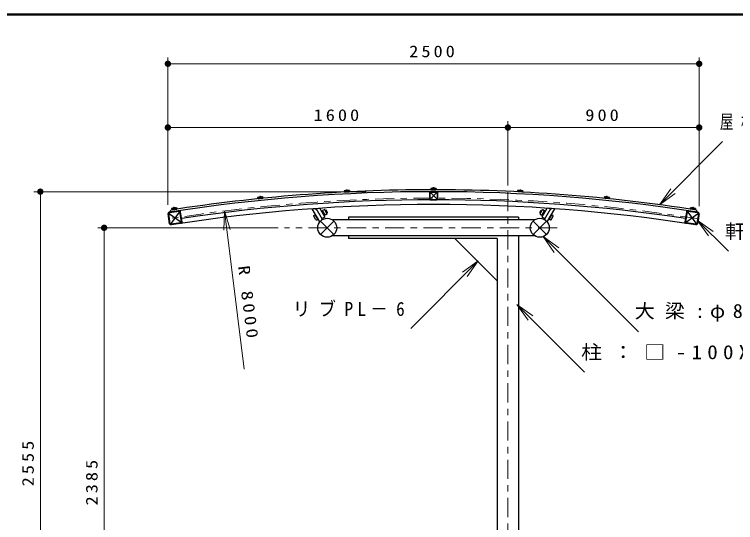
# Model space of a CAD drawing. Units: millimetres on the paper, scale 1:30. Extents: x -365 to 0, y 0 to 257.
# Drawn here: x -171.3 to -58.2, y 177.3 to 257 of the extents above; entities that cross this region are included whole.
import ezdxf

# ---------------------------------------------------------------- set-up
doc = ezdxf.new("R2010")
doc.units = ezdxf.units.MM
doc.linetypes.add('USER2', pattern=[6, 3, -1, 1, -1])
doc.layers.add('LY_1', color=7, linetype='Continuous', lineweight=25)
doc.layers.add('LY_3', color=7, linetype='Continuous', lineweight=13)
doc.styles.add('ＭＳ ゴシック', font='')
doc.styles.get('ＭＳ ゴシック').set_extended_font_data('MS Gothic')

# ---------------------------------------------------------------- blocks, each defined once
blk = doc.blocks.new('filled_dot')
at = {"color": 0, "linetype": 'Continuous', "lineweight": -2, "const_width": 1.25}
blk.add_lwpolyline([(-0.625, 0, 1), (0.625, 0, 1)], format="xyb", close=True, dxfattribs=at)
blk = doc.blocks.new('open_arrow')
at = {"color": 0, "linetype": 'Continuous', "lineweight": -2}
blk.add_lwpolyline([(7.5, 1.25), (0, 0), (7.5, -1.25)], dxfattribs=at)

msp = doc.modelspace()

# ---------------------------------------------------------------- linework, layer by layer
at = {"layer": 'LY_1', "lineweight": 13}
for p, q in [((-147.28, 227.129), (-147.28, 250.256)), ((-63.947, 226.926), (-63.947, 250.256)), ((-147.28, 249.256), (-63.947, 249.256)), ((-93.947, 230.135), (-93.947, 240.256)), ((-147.28, 239.256), (-93.947, 239.256)), ((-93.947, 239.256), (-63.947, 239.256)), ((-70.188, 227.137), (-60.272, 237.053)), ((-116.156, 229.189), (-168.28, 229.189)), ((-167.28, 144.025), (-167.28, 229.189)), ((-135.324, 201.342), (-138.399, 226.166)), ((-123.33, 222.475), (-121.23, 224.575)), ((-123.33, 224.574), (-121.23, 222.474)), ((-89.997, 222.474), (-87.897, 224.575)), ((-89.997, 224.575), (-87.897, 222.474)), ((-64.244, 224.723), (-59.37, 219.849)), ((-129.969, 223.524), (-158.28, 223.524)), ((-157.28, 144.025), (-157.28, 223.524)), ((-88.437, 222.13), (-73.485, 207.177)), ((-98.592, 218.346), (-109.199, 207.74)), ((-92.536, 211.497), (-81.93, 200.89))]:
    msp.add_line(p, q, dxfattribs=at)
at = {"layer": 'LY_1', "color": 2}
for p, q in [((-106.03, 229.696), (-106.03, 229.656)), ((-105.98, 229.656), (-105.98, 229.489)), ((-105.817, 229.729), (-105.817, 229.696)), ((-105.41, 229.729), (-105.41, 229.696)), ((-105.247, 229.656), (-105.247, 229.489)), ((-105.197, 229.696), (-105.197, 229.656)), ((-119.635, 229.329), (-119.633, 229.289)), ((-119.583, 229.292), (-119.574, 229.125)), ((-119.574, 229.125), (-118.842, 229.163)), ((-119.423, 229.374), (-119.422, 229.34)), ((-119.017, 229.394), (-119.016, 229.361)), ((-118.85, 229.329), (-118.842, 229.163)), ((-118.802, 229.371), (-118.8, 229.331)), ((-105.98, 229.489), (-105.247, 229.489)), ((-92.425, 229.371), (-92.427, 229.331)), ((-92.377, 229.329), (-92.385, 229.163)), ((-91.653, 229.125), (-92.385, 229.163)), ((-92.21, 229.394), (-92.212, 229.361)), ((-91.804, 229.374), (-91.805, 229.34)), ((-91.644, 229.292), (-91.653, 229.125)), ((-91.592, 229.329), (-91.594, 229.289)), ((-133.203, 228.273), (-133.199, 228.233)), ((-133.149, 228.238), (-133.132, 228.072)), ((-133.132, 228.072), (-132.403, 228.147)), ((-132.994, 228.328), (-132.991, 228.295)), ((-132.59, 228.369), (-132.586, 228.336)), ((-132.42, 228.313), (-132.403, 228.147)), ((-132.374, 228.357), (-132.37, 228.318)), ((-78.853, 228.357), (-78.857, 228.318)), ((-78.807, 228.313), (-78.824, 228.147)), ((-78.095, 228.072), (-78.824, 228.147)), ((-78.637, 228.369), (-78.641, 228.336)), ((-78.233, 228.328), (-78.236, 228.295)), ((-78.078, 228.238), (-78.095, 228.072)), ((-78.024, 228.273), (-78.028, 228.233)), ((-146.701, 226.53), (-146.694, 226.49)), ((-146.645, 226.498), (-146.62, 226.333)), ((-146.62, 226.333), (-145.895, 226.444)), ((-146.495, 226.595), (-146.49, 226.562)), ((-146.093, 226.657), (-146.088, 226.624)), ((-145.92, 226.609), (-145.895, 226.444)), ((-145.877, 226.656), (-145.871, 226.617)), ((-65.35, 226.656), (-65.356, 226.617)), ((-65.307, 226.609), (-65.332, 226.444)), ((-64.607, 226.333), (-65.332, 226.444)), ((-65.134, 226.657), (-65.139, 226.624)), ((-64.732, 226.595), (-64.737, 226.562)), ((-64.582, 226.498), (-64.607, 226.333)), ((-64.527, 226.53), (-64.533, 226.49))]:
    msp.add_line(p, q, dxfattribs=at)
at = {"layer": 'LY_1', "color": 2, "linetype": 'USER2', "lineweight": 13}
for p, q in [((-105.614, 229.489), (-105.614, 229.898)), ((-132.768, 228.11), (-132.809, 228.516)), ((-119.208, 229.144), (-119.229, 229.552)), ((-92.019, 229.144), (-91.998, 229.552)), ((-78.459, 228.11), (-78.418, 228.516)), ((-146.257, 226.389), (-146.319, 226.793)), ((-64.97, 226.389), (-64.908, 226.793))]:
    msp.add_line(p, q, dxfattribs=at)
at = {"layer": 'LY_1'}
for p, q in [((-106.247, 229.089), (-106.247, 228.022)), ((-106.218, 229.16), (-105.01, 227.952)), ((-105.01, 229.16), (-106.218, 227.952)), ((-106.194, 229.089), (-106.194, 228.022)), ((-106.147, 229.189), (-105.08, 229.189)), ((-106.147, 229.136), (-105.08, 229.136)), ((-105.034, 229.089), (-105.034, 228.022)), ((-104.98, 229.089), (-104.98, 228.022)), ((-106.147, 227.976), (-105.08, 227.976)), ((-106.147, 227.922), (-105.08, 227.922)), ((-124.622, 226.515), (-124.193, 226.541)), ((-123.439, 224.465), (-124.622, 226.514)), ((-124.193, 226.54), (-123.944, 226.406)), ((-124.027, 226.55), (-123.432, 226.586)), ((-123.027, 224.818), (-124.027, 226.55)), ((-122.665, 225.258), (-123.432, 226.586)), ((-122.753, 226.366), (-123.009, 226.219)), ((-122.604, 225.519), (-123.008, 226.219)), ((-122.686, 226.328), (-122.753, 226.367)), ((-122.349, 225.744), (-122.687, 226.328)), ((-122.474, 226.306), (-122.624, 226.22)), ((-122.262, 225.939), (-122.474, 226.306)), ((-88.965, 225.939), (-88.753, 226.305)), ((-88.878, 225.744), (-88.54, 226.328)), ((-88.754, 226.306), (-88.604, 226.219)), ((-88.623, 225.52), (-88.219, 226.22)), ((-88.562, 225.258), (-87.795, 226.586)), ((-88.541, 226.328), (-88.474, 226.367)), ((-88.474, 226.367), (-88.219, 226.219)), ((-88.2, 224.818), (-87.2, 226.55)), ((-87.2, 226.55), (-87.795, 226.586)), ((-87.788, 224.465), (-86.604, 226.514)), ((-87.034, 226.541), (-87.284, 226.407)), ((-86.605, 226.515), (-87.034, 226.541)), ((-147, 224.148), (-147.249, 225.728)), ((-147.214, 225.877), (-145.06, 224.304)), ((-146.895, 224.165), (-147.144, 225.745)), ((-145.352, 226.164), (-146.92, 224.017)), ((-145.129, 224.437), (-145.378, 226.017)), ((-145.024, 224.453), (-145.273, 226.034)), ((-124.384, 225.426), (-124.158, 225.556)), ((-124.384, 225.348), (-124.384, 225.425)), ((-124.047, 224.764), (-124.384, 225.348)), ((-124.106, 225.62), (-124.172, 225.581)), ((-123.739, 224.831), (-124.172, 225.581)), ((-123.182, 226.153), (-123.115, 226.191)), ((-122.682, 225.441), (-123.115, 226.191)), ((-122.996, 226.197), (-123.088, 226.144)), ((-122.678, 225.213), (-123.082, 224.979)), ((-122.884, 225.79), (-122.845, 225.936)), ((-122.86, 225.749), (-122.821, 225.895)), ((-122.749, 225.403), (-122.682, 225.441)), ((-122.617, 225.542), (-122.71, 225.489)), ((-122.677, 225.212), (-122.665, 225.258)), ((-122.349, 225.666), (-122.604, 225.519)), ((-122.262, 225.939), (-122.412, 225.853)), ((-122.349, 225.744), (-122.349, 225.667)), ((-118.947, 225.191), (-118.947, 224.774)), ((-92.28, 225.191), (-118.947, 225.191)), ((-92.28, 225.191), (-92.28, 224.774)), ((-88.965, 225.939), (-88.815, 225.853)), ((-88.878, 225.744), (-88.878, 225.667)), ((-88.878, 225.667), (-88.623, 225.519)), ((-88.61, 225.541), (-88.518, 225.488)), ((-88.55, 225.212), (-88.562, 225.258)), ((-88.55, 225.212), (-88.146, 224.979)), ((-88.545, 225.441), (-88.111, 226.191)), ((-88.478, 225.402), (-88.545, 225.441)), ((-88.367, 225.749), (-88.406, 225.895)), ((-88.343, 225.79), (-88.382, 225.936)), ((-88.231, 226.197), (-88.139, 226.143)), ((-88.045, 226.153), (-88.112, 226.191)), ((-87.488, 224.83), (-87.055, 225.581)), ((-87.18, 224.763), (-86.843, 225.348)), ((-87.121, 225.619), (-87.055, 225.581)), ((-86.843, 225.425), (-87.07, 225.556)), ((-86.843, 225.348), (-86.843, 225.425)), ((-65.955, 226.034), (-66.204, 224.453)), ((-66.167, 224.304), (-64.014, 225.877)), ((-65.849, 226.017), (-66.098, 224.437)), ((-65.875, 226.164), (-64.307, 224.017)), ((-64.083, 225.745), (-64.332, 224.165)), ((-63.978, 225.728), (-64.227, 224.148)), ((-124.046, 224.764), (-123.98, 224.725)), ((-123.98, 224.725), (-123.753, 224.856)), ((-123.673, 224.869), (-123.739, 224.831)), ((-123.172, 224.735), (-123.439, 224.465)), ((-123.027, 224.818), (-123.172, 224.735)), ((-123.082, 224.979), (-123.127, 224.992)), ((-89.749, 224.774), (-121.479, 224.774)), ((-88.2, 224.818), (-88.056, 224.735)), ((-88.146, 224.98), (-88.1, 224.992)), ((-88.056, 224.735), (-87.788, 224.465)), ((-87.555, 224.869), (-87.488, 224.83)), ((-87.247, 224.725), (-87.474, 224.856)), ((-87.18, 224.763), (-87.247, 224.725)), ((-89.749, 222.274), (-121.479, 222.274)), ((-118.947, 222.274), (-118.947, 221.858)), ((-95.614, 221.858), (-118.947, 221.858)), ((-102.28, 221.858), (-95.614, 215.191)), ((-95.614, 221.858), (-95.614, 129.324)), ((-92.28, 222.274), (-92.28, 129.324))]:
    msp.add_line(p, q, dxfattribs=at)
at = {"layer": 'LY_1', "linetype": 'USER2', "lineweight": 13}
for p, q in [((-93.947, 229.135), (-93.947, 108.939)), ((-86.202, 223.524), (-128.969, 223.524))]:
    msp.add_line(p, q, dxfattribs=at)
at = {"layer": 'LY_1'}
for centre in [(-122.28, 223.524), (-88.947, 223.524)]:
    msp.add_circle(centre, 1.485, dxfattribs=at)
at = {"layer": 'LY_1', "color": 2}
for centre, radius, start, end in [((-105.614, -38.475), 268.171, 89.91098, 90.08903), ((-105.614, -38.475), 268.131, 89.91097, 90.08904), ((-105.614, -38.475), 268.204, 89.95657, 90.04344), ((-105.614, 229.449), 0.333, 57.12079, 122.87922), ((-105.614, -38.475), 268.171, 92.81898, 92.99703), ((-105.614, -38.475), 268.131, 92.81897, 92.99704), ((-105.614, -38.475), 268.204, 92.86457, 92.95144), ((-119.206, 229.104), 0.333, 60.02879, 125.78722), ((-105.613, -38.475), 268.131, 87.00296, 87.18103), ((-105.613, -38.475), 268.171, 87.00297, 87.18102), ((-105.613, -38.475), 268.204, 87.04856, 87.13543), ((-92.021, 229.104), 0.333, 54.21278, 119.97121), ((-105.614, -38.475), 268.171, 95.72698, 95.90503), ((-105.614, -38.475), 268.131, 95.72697, 95.90504), ((-105.614, -38.475), 268.204, 95.77257, 95.85944), ((-132.764, 228.07), 0.333, 62.93679, 128.69522), ((-105.613, -38.475), 268.131, 84.09496, 84.27303), ((-105.613, -38.475), 268.171, 84.09497, 84.27302), ((-105.613, -38.475), 268.204, 84.14056, 84.22743), ((-78.463, 228.07), 0.333, 51.30478, 117.06321), ((-105.614, -38.475), 268.171, 98.63499, 98.81303), ((-105.614, -38.475), 268.131, 98.63497, 98.81304), ((-105.614, -38.475), 268.204, 98.68057, 98.76744), ((-146.251, 226.349), 0.333, 65.84479, 131.60322), ((-105.613, -38.475), 268.131, 81.18696, 81.36503), ((-105.613, -38.475), 268.171, 81.18697, 81.36501), ((-105.613, -38.475), 268.204, 81.23256, 81.31943), ((-64.976, 226.349), 0.333, 48.39678, 114.15521)]:
    msp.add_arc(centre, radius, start, end, dxfattribs=at)
at = {"layer": 'LY_1'}
for centre, radius, start, end in [((-105.614, -38.478), 267.667, 81.0874, 98.91267), ((-105.614, -38.478), 267.967, 90.10691, 98.84861), ((-106.147, 229.089), 0.1, 90, 180), ((-106.147, 229.089), 0.0467, 90, 180), ((-105.614, -38.478), 267.967, 81.15147, 90.10691), ((-105.08, 229.089), 0.1, 0, 90), ((-105.08, 229.089), 0.0467, 0, 90), ((-105.614, -38.478), 266.4, 81.47471, 98.52537), ((-106.147, 228.022), 0.1, 180, 270), ((-106.147, 228.022), 0.0467, 180, 270), ((-105.08, 228.022), 0.1, 270, 0), ((-105.08, 228.022), 0.0467, 270, 0), ((-147.166, 226.281), 0.333, 278.91952, 3.1449), ((-105.614, -38.478), 265.667, 81.08766, 98.91242), ((-64.061, 226.282), 0.333, 176.85518, 261.08057), ((-147.052, 225.76), 0.2, 98.91267, 188.95545), ((-147.052, 225.76), 0.0933, 98.91267, 188.95545), ((-105.614, -38.478), 267.56, 98.56993, 98.91267), ((-145.47, 226.003), 0.2, 8.95544, 98.56993), ((-145.47, 226.003), 0.0933, 8.95544, 98.56993), ((-65.757, 226.003), 0.2, 81.43015, 171.04456), ((-65.757, 226.003), 0.0933, 81.43015, 171.04456), ((-105.614, -38.478), 267.56, 81.0874, 81.43015), ((-64.176, 225.76), 0.0933, 351.04457, 81.0874), ((-64.176, 225.76), 0.2, 351.04457, 81.0874), ((-146.803, 224.179), 0.2, 188.95544, 278.91242), ((-146.803, 224.179), 0.0933, 188.95544, 278.91242), ((-105.614, -38.478), 265.773, 98.56761, 98.91242), ((-145.221, 224.422), 0.0933, 278.56761, 8.95544), ((-145.221, 224.422), 0.2, 278.56761, 8.95544), ((-66.006, 224.422), 0.2, 171.04456, 261.43246), ((-66.006, 224.422), 0.0933, 171.04456, 261.43246), ((-105.614, -38.478), 265.773, 81.08766, 81.43247), ((-64.425, 224.179), 0.2, 261.08766, 351.04457), ((-64.425, 224.179), 0.0933, 261.08766, 351.04457)]:
    msp.add_arc(centre, radius, start, end, dxfattribs=at)
at = {"layer": 'LY_1', "linetype": 'USER2', "lineweight": 13}
msp.add_arc((-105.614, -38.478), 266.667, 81.01073, 98.98928, dxfattribs=at)
at = {"layer": 'LY_3', "lineweight": 50}
msp.add_line((0, 257), (-365, 257), dxfattribs=at)

# ---------------------------------------------------------------- block references
at = {"layer": 'LY_1', "lineweight": 13, "xscale": 0.4, "yscale": 0.4}
for p in [(-147.28, 249.256), (-147.28, 239.256)]:
    msp.add_blockref('filled_dot', p, dxfattribs=at)
for name, p, rotation in [('filled_dot', (-63.947, 249.256), 180), ('filled_dot', (-93.947, 239.256), 180), ('filled_dot', (-63.947, 239.256), 180), ('filled_dot', (-167.28, 229.189), 270), ('open_arrow', (-70.188, 227.137), 45), ('open_arrow', (-138.399, 226.166), 277.1), ('open_arrow', (-64.244, 224.723), 315), ('filled_dot', (-157.28, 223.524), 270), ('open_arrow', (-88.437, 222.13), 315), ('open_arrow', (-98.592, 218.346), 225), ('open_arrow', (-92.536, 211.497), 315)]:
    msp.add_blockref(name, p, dxfattribs=dict(at, rotation=rotation))

# ---------------------------------------------------------------- texts
at = {"layer": 'LY_1', "style": 'ＭＳ ゴシック'}
for s, insert, char_height, attachment_point in [('\\T1.33;\\W1.15;2500', (-105.614, 250.256), 1.833, 8), ('\\T1.33;\\W1.15;1600', (-120.614, 240.256), 1.833, 8), ('\\T1.33;\\W1.15;900', (-78.947, 240.256), 1.833, 8), ('\\T1.58;\\W0.7;屋根：アルミ\u30003t', (-60.699, 240.053), 2.199, 4), ('\\T1.5;\\W1.1;軒梁:□-60X60X3.2', (-59.91, 222.849), 2.199, 4), ('\\T1.5;\\W0.9;リブPL－6', (-127.662, 210.74), 2.199, 4), ('\\T1.5;\\W1.05;大梁:φ89.1X2.8', (-74.065, 210.177), 2.199, 4), ('\\T1.5;\\W1.1;柱：□-100X100X4.5', (-82.466, 203.89), 2.199, 4)]:
    msp.add_mtext(s, dxfattribs=dict(at, insert=insert, char_height=char_height, attachment_point=attachment_point))
at = {"layer": 'LY_1', "char_height": 1.833, "attachment_point": 8, "style": 'ＭＳ ゴシック'}
for s, insert, rotation in [('\\T1.33;\\W1.2;R\\~8000', (-135.582, 211.557), 277.062), ('\\T1.33;\\W1.15;2555', (-168.28, 186.774), 90), ('\\T1.33;\\W1.15;2385', (-158.28, 183.774), 90)]:
    msp.add_mtext(s, dxfattribs=dict(at, insert=insert, rotation=rotation))

doc.saveas('drawing.dxf')
